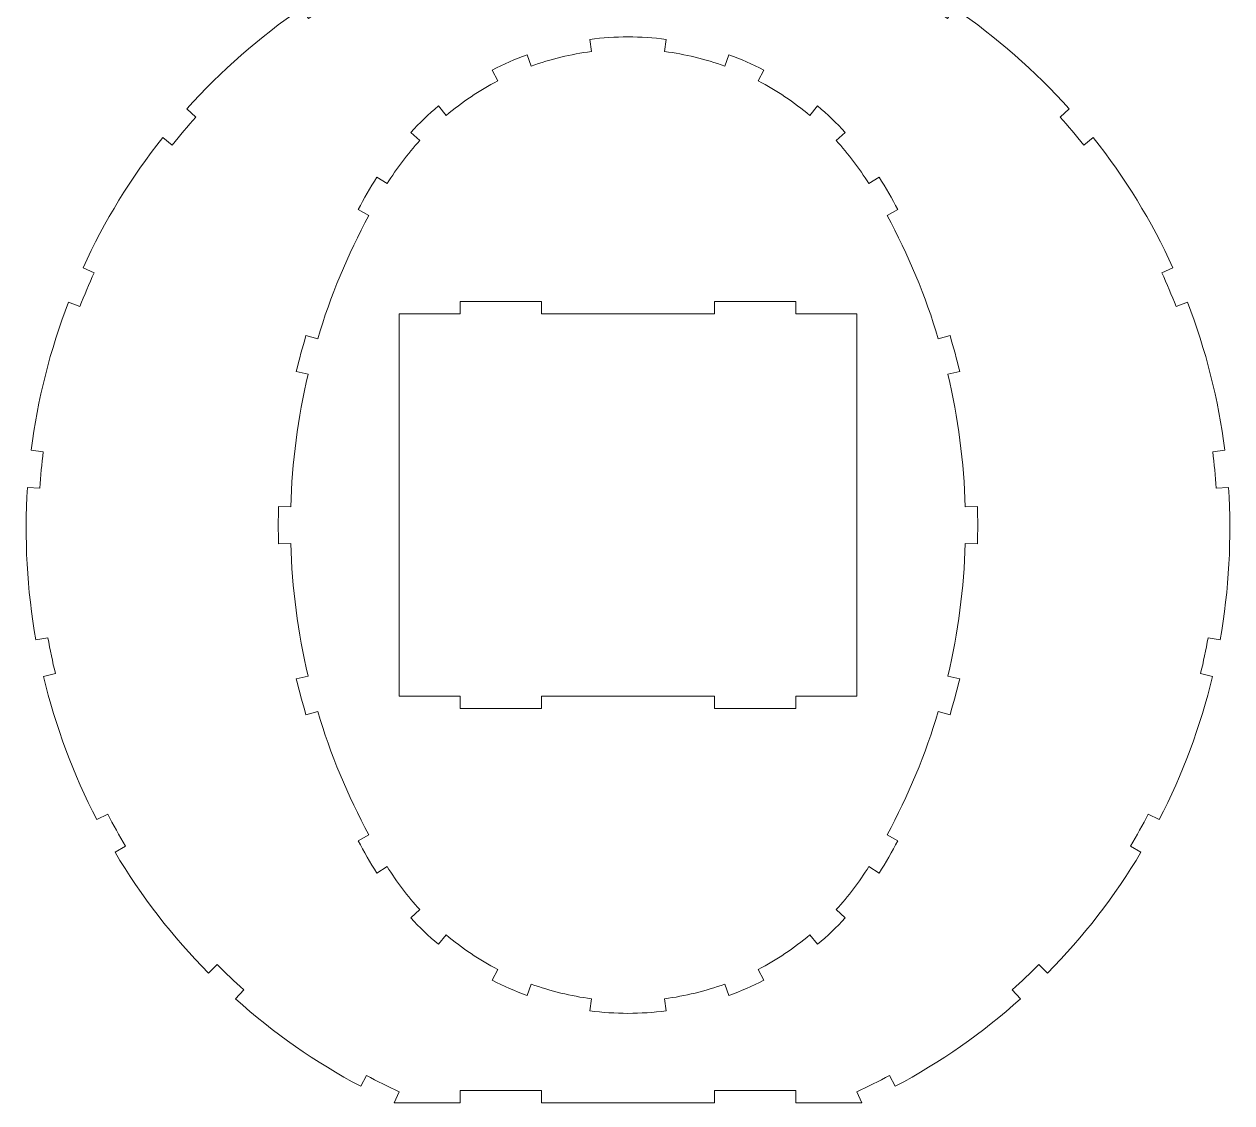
# Model space of a CAD drawing. Header units: millimetres. Extents: x -407 to 406, y -530 to 530.
# Drawn here: x -403.3 to -106.4, y 127.8 to 393 of the extents above; entities that cross this region are included whole.
import ezdxf

# ---------------------------------------------------------------- set-up
doc = ezdxf.new("R2010")
doc.units = ezdxf.units.MM
doc.header["$MEASUREMENT"] = 0
doc.layers.add('Camada 1', color=7, linetype='Continuous')

msp = doc.modelspace()

# ---------------------------------------------------------------- linework, layer by layer
at = {"layer": 'Camada 1', "color": 250, "lineweight": 20}
for points, knots in [([(-182.3516, 401.8347), (-191.1476, 407.0913), (-200.4893, 411.3758), (-210.2118, 414.6124), (-210.2118, 414.6124), (-210.2118, 414.6124), (-211.1594, 411.766), (-211.1594, 411.766), (-211.1594, 411.766), (-214.0065, 412.7138), (-216.8838, 413.5688), (-219.7866, 414.3295), (-219.7866, 414.3295), (-219.7866, 414.3295), (-219.0261, 417.2315), (-219.0261, 417.2315), (-219.0261, 417.2315), (-229.2332, 419.9063), (-239.7078, 421.4295), (-250.254, 421.7728), (-250.254, 421.7728), (-250.254, 421.7728), (-250.3516, 418.7744), (-250.3516, 418.7744), (-250.3516, 418.7744), (-253.3508, 418.872), (-256.3524, 418.872), (-259.3516, 418.7744), (-259.3516, 418.7744), (-259.3516, 418.7744), (-259.4492, 421.7728), (-259.4492, 421.7728), (-259.4492, 421.7728), (-269.9954, 421.4295), (-280.47, 419.9063), (-290.6771, 417.2315), (-290.6771, 417.2315), (-290.6771, 417.2315), (-289.9166, 414.3295), (-289.9166, 414.3295), (-289.9166, 414.3295), (-292.8194, 413.5688), (-295.6967, 412.7138), (-298.5438, 411.766), (-298.5438, 411.766), (-298.5438, 411.766), (-299.4914, 414.6124), (-299.4914, 414.6124), (-299.4914, 414.6124), (-309.2139, 411.3758), (-318.5556, 407.0913), (-327.3516, 401.8347), (-327.3516, 401.8347), (-327.3516, 401.8347), (-325.8126, 399.2595), (-325.8126, 399.2595), (-325.8126, 399.2595), (-328.3884, 397.7202), (-330.918, 396.1049), (-333.3981, 394.4159), (-333.3981, 394.4159), (-333.3981, 394.4159), (-335.0868, 396.8954), (-335.0868, 396.8954), (-335.0868, 396.8954), (-345.4698, 389.8242), (-354.9547, 381.5169), (-363.3328, 372.1564), (-363.3328, 372.1564), (-363.3328, 372.1564), (-361.0974, 370.1557), (-361.0974, 370.1557), (-361.0974, 370.1557), (-363.0986, 367.9198), (-365.0331, 365.6252), (-366.8985, 363.2748), (-366.8985, 363.2748), (-366.8985, 363.2748), (-369.2484, 365.1397), (-369.2484, 365.1397), (-369.2484, 365.1397), (-377.0577, 355.2998), (-383.6419, 344.547), (-388.856, 333.1179), (-388.856, 333.1179), (-388.856, 333.1179), (-386.1266, 331.8727), (-386.1266, 331.8727), (-386.1266, 331.8727), (-387.372, 329.1427), (-388.5364, 326.3765), (-389.6181, 323.5776), (-389.6181, 323.5776), (-389.6181, 323.5776), (-392.4164, 324.659), (-392.4164, 324.659), (-392.4164, 324.659), (-396.9449, 312.9414), (-400.0321, 300.7167), (-401.6101, 288.254), (-401.6101, 288.254), (-401.6101, 288.254), (-398.6339, 287.8771), (-398.6339, 287.8771), (-398.6339, 287.8771), (-399.0108, 284.9002), (-399.2995, 281.9128), (-399.4996, 278.9189), (-399.4996, 278.9189), (-399.4996, 278.9189), (-402.4929, 279.1189), (-402.4929, 279.1189), (-402.4929, 279.1189), (-403.3305, 266.5846), (-402.6413, 253.9949), (-400.4403, 241.627), (-400.4403, 241.627), (-400.4403, 241.627), (-397.4867, 242.1526), (-397.4867, 242.1526), (-397.4867, 242.1526), (-396.961, 239.1984), (-396.3479, 236.2603), (-395.6483, 233.3424), (-395.6483, 233.3424), (-395.6483, 233.3424), (-398.5656, 232.6429), (-398.5656, 232.6429), (-398.5656, 232.6429), (-395.6365, 220.4269), (-391.2332, 208.6123), (-385.4525, 197.4591), (-385.4525, 197.4591), (-385.4525, 197.4591), (-382.789, 198.8395), (-382.789, 198.8395), (-382.789, 198.8395), (-381.4082, 196.1754), (-379.9489, 193.5528), (-378.4129, 190.9751), (-378.4129, 190.9751), (-378.4129, 190.9751), (-380.99, 189.4394), (-380.99, 189.4394), (-380.99, 189.4394), (-374.5594, 178.6479), (-366.8407, 168.6781), (-358.0039, 159.7495), (-358.0039, 159.7495), (-358.0039, 159.7495), (-355.8716, 161.8598), (-355.8716, 161.8598), (-355.8716, 161.8598), (-353.7608, 159.7271), (-351.5873, 157.6574), (-349.354, 155.6533), (-349.354, 155.6533), (-349.354, 155.6533), (-351.3576, 153.4205), (-351.3576, 153.4205), (-351.3576, 153.4205), (-342.0078, 145.0306), (-331.6727, 137.8084), (-320.5798, 131.9129), (-320.5798, 131.9129), (-320.5798, 131.9129), (-319.1718, 134.562), (-319.1718, 134.562), (-319.1718, 134.562), (-316.5222, 133.1538), (-313.8313, 131.8243), (-311.1029, 130.5754), (-311.1029, 130.5754), (-311.1029, 130.5754), (-312.3516, 127.8476), (-312.3516, 127.8476), (-312.3516, 127.8476), (-312.3516, 127.8476), (-296.1029, 127.8476), (-296.1029, 127.8476), (-296.1029, 127.8476), (-296.1029, 127.8476), (-296.1029, 130.8476), (-296.1029, 130.8476), (-296.1029, 130.8476), (-296.1029, 130.8476), (-276.1029, 130.8476), (-276.1029, 130.8476), (-276.1029, 130.8476), (-276.1029, 130.8476), (-276.1029, 127.8476), (-276.1029, 127.8476), (-276.1029, 127.8476), (-276.1029, 127.8476), (-233.6003, 127.8476), (-233.6003, 127.8476), (-233.6003, 127.8476), (-233.6003, 127.8476), (-233.6003, 130.8476), (-233.6003, 130.8476), (-233.6003, 130.8476), (-233.6003, 130.8476), (-213.6003, 130.8476), (-213.6003, 130.8476), (-213.6003, 130.8476), (-213.6003, 130.8476), (-213.6003, 127.8476), (-213.6003, 127.8476), (-213.6003, 127.8476), (-213.6003, 127.8476), (-197.3516, 127.8476), (-197.3516, 127.8476), (-197.3516, 127.8476), (-197.3516, 127.8476), (-198.6003, 130.5754), (-198.6003, 130.5754), (-198.6003, 130.5754), (-195.8719, 131.8243), (-193.181, 133.1538), (-190.5314, 134.562), (-190.5314, 134.562), (-190.5314, 134.562), (-189.1234, 131.9129), (-189.1234, 131.9129), (-189.1234, 131.9129), (-178.0305, 137.8084), (-167.6954, 145.0306), (-158.3456, 153.4205), (-158.3456, 153.4205), (-158.3456, 153.4205), (-160.3492, 155.6533), (-160.3492, 155.6533), (-160.3492, 155.6533), (-158.1159, 157.6574), (-155.9424, 159.7271), (-153.8316, 161.8598), (-153.8316, 161.8598), (-153.8316, 161.8598), (-151.6993, 159.7495), (-151.6993, 159.7495), (-151.6993, 159.7495), (-142.8625, 168.6781), (-135.1438, 178.6479), (-128.7132, 189.4394), (-128.7132, 189.4394), (-128.7132, 189.4394), (-131.2903, 190.9751), (-131.2903, 190.9751), (-131.2903, 190.9751), (-129.7543, 193.5528), (-128.295, 196.1754), (-126.9142, 198.8395), (-126.9142, 198.8395), (-126.9142, 198.8395), (-124.2507, 197.4591), (-124.2507, 197.4591), (-124.2507, 197.4591), (-118.47, 208.6123), (-114.0667, 220.4269), (-111.1376, 232.6429), (-111.1376, 232.6429), (-111.1376, 232.6429), (-114.0549, 233.3424), (-114.0549, 233.3424), (-114.0549, 233.3424), (-113.3553, 236.2603), (-112.7422, 239.1984), (-112.2165, 242.1526), (-112.2165, 242.1526), (-112.2165, 242.1526), (-109.2629, 241.627), (-109.2629, 241.627), (-109.2629, 241.627), (-107.062, 253.9947), (-106.3727, 266.584), (-107.2103, 279.1189), (-107.2103, 279.1189), (-107.2103, 279.1189), (-110.2036, 278.9189), (-110.2036, 278.9189), (-110.2036, 278.9189), (-110.4037, 281.9128), (-110.6924, 284.9002), (-111.0693, 287.8771), (-111.0693, 287.8771), (-111.0693, 287.8771), (-108.0931, 288.254), (-108.0931, 288.254), (-108.0931, 288.254), (-109.6711, 300.7167), (-112.7583, 312.9414), (-117.2868, 324.659), (-117.2868, 324.659), (-117.2868, 324.659), (-120.0851, 323.5776), (-120.0851, 323.5776), (-120.0851, 323.5776), (-121.1668, 326.3765), (-122.3312, 329.1427), (-123.5766, 331.8727), (-123.5766, 331.8727), (-123.5766, 331.8727), (-120.8472, 333.1179), (-120.8472, 333.1179), (-120.8472, 333.1179), (-126.0613, 344.547), (-132.6455, 355.2998), (-140.4548, 365.1397), (-140.4548, 365.1397), (-140.4548, 365.1397), (-142.8047, 363.2748), (-142.8047, 363.2748), (-142.8047, 363.2748), (-144.6701, 365.6252), (-146.6046, 367.9198), (-148.6058, 370.1557), (-148.6058, 370.1557), (-148.6058, 370.1557), (-146.3704, 372.1564), (-146.3704, 372.1564), (-146.3704, 372.1564), (-154.7485, 381.5169), (-164.2334, 389.8242), (-174.6164, 396.8954), (-174.6164, 396.8954), (-174.6164, 396.8954), (-176.3051, 394.4159), (-176.3051, 394.4159), (-176.3051, 394.4159), (-178.7852, 396.1049), (-181.3148, 397.7202), (-183.8906, 399.2595), (-183.8906, 399.2595), (-183.8906, 399.2595), (-182.3516, 401.8347), (-182.3516, 401.8347)], [0, 0, 0, 0, 0.01176471, 0.01176471, 0.01176471, 0.01176471, 0.02352941, 0.02352941, 0.02352941, 0.02352941, 0.03529412, 0.03529412, 0.03529412, 0.03529412, 0.04705882, 0.04705882, 0.04705882, 0.04705882, 0.05882353, 0.05882353, 0.05882353, 0.05882353, 0.07058824, 0.07058824, 0.07058824, 0.07058824, 0.08235294, 0.08235294, 0.08235294, 0.08235294, 0.09411765, 0.09411765, 0.09411765, 0.09411765, 0.10588235, 0.10588235, 0.10588235, 0.10588235, 0.11764706, 0.11764706, 0.11764706, 0.11764706, 0.12941176, 0.12941176, 0.12941176, 0.12941176, 0.14117647, 0.14117647, 0.14117647, 0.14117647, 0.15294118, 0.15294118, 0.15294118, 0.15294118, 0.16470588, 0.16470588, 0.16470588, 0.16470588, 0.17647059, 0.17647059, 0.17647059, 0.17647059, 0.18823529, 0.18823529, 0.18823529, 0.18823529, 0.2, 0.2, 0.2, 0.2, 0.21176471, 0.21176471, 0.21176471, 0.21176471, 0.22352941, 0.22352941, 0.22352941, 0.22352941, 0.23529412, 0.23529412, 0.23529412, 0.23529412, 0.24705882, 0.24705882, 0.24705882, 0.24705882, 0.25882353, 0.25882353, 0.25882353, 0.25882353, 0.27058824, 0.27058824, 0.27058824, 0.27058824, 0.28235294, 0.28235294, 0.28235294, 0.28235294, 0.29411765, 0.29411765, 0.29411765, 0.29411765, 0.30588235, 0.30588235, 0.30588235, 0.30588235, 0.31764706, 0.31764706, 0.31764706, 0.31764706, 0.32941176, 0.32941176, 0.32941176, 0.32941176, 0.34117647, 0.34117647, 0.34117647, 0.34117647, 0.35294118, 0.35294118, 0.35294118, 0.35294118, 0.36470588, 0.36470588, 0.36470588, 0.36470588, 0.37647059, 0.37647059, 0.37647059, 0.37647059, 0.38823529, 0.38823529, 0.38823529, 0.38823529, 0.4, 0.4, 0.4, 0.4, 0.41176471, 0.41176471, 0.41176471, 0.41176471, 0.42352941, 0.42352941, 0.42352941, 0.42352941, 0.43529412, 0.43529412, 0.43529412, 0.43529412, 0.44705882, 0.44705882, 0.44705882, 0.44705882, 0.45882353, 0.45882353, 0.45882353, 0.45882353, 0.47058824, 0.47058824, 0.47058824, 0.47058824, 0.48235294, 0.48235294, 0.48235294, 0.48235294, 0.49411765, 0.49411765, 0.49411765, 0.49411765, 0.50588235, 0.50588235, 0.50588235, 0.50588235, 0.51764706, 0.51764706, 0.51764706, 0.51764706, 0.52941176, 0.52941176, 0.52941176, 0.52941176, 0.54117647, 0.54117647, 0.54117647, 0.54117647, 0.55294118, 0.55294118, 0.55294118, 0.55294118, 0.56470588, 0.56470588, 0.56470588, 0.56470588, 0.57647059, 0.57647059, 0.57647059, 0.57647059, 0.58823529, 0.58823529, 0.58823529, 0.58823529, 0.6, 0.6, 0.6, 0.6, 0.61176471, 0.61176471, 0.61176471, 0.61176471, 0.62352941, 0.62352941, 0.62352941, 0.62352941, 0.63529412, 0.63529412, 0.63529412, 0.63529412, 0.64705882, 0.64705882, 0.64705882, 0.64705882, 0.65882353, 0.65882353, 0.65882353, 0.65882353, 0.67058824, 0.67058824, 0.67058824, 0.67058824, 0.68235294, 0.68235294, 0.68235294, 0.68235294, 0.69411765, 0.69411765, 0.69411765, 0.69411765, 0.70588235, 0.70588235, 0.70588235, 0.70588235, 0.71764706, 0.71764706, 0.71764706, 0.71764706, 0.72941176, 0.72941176, 0.72941176, 0.72941176, 0.74117647, 0.74117647, 0.74117647, 0.74117647, 0.75294118, 0.75294118, 0.75294118, 0.75294118, 0.76470588, 0.76470588, 0.76470588, 0.76470588, 0.77647059, 0.77647059, 0.77647059, 0.77647059, 0.78823529, 0.78823529, 0.78823529, 0.78823529, 0.8, 0.8, 0.8, 0.8, 0.81176471, 0.81176471, 0.81176471, 0.81176471, 0.82352941, 0.82352941, 0.82352941, 0.82352941, 0.83529412, 0.83529412, 0.83529412, 0.83529412, 0.84705882, 0.84705882, 0.84705882, 0.84705882, 0.85882353, 0.85882353, 0.85882353, 0.85882353, 0.87058824, 0.87058824, 0.87058824, 0.87058824, 0.88235294, 0.88235294, 0.88235294, 0.88235294, 0.89411765, 0.89411765, 0.89411765, 0.89411765, 0.90588235, 0.90588235, 0.90588235, 0.90588235, 0.91764706, 0.91764706, 0.91764706, 0.91764706, 0.92941176, 0.92941176, 0.92941176, 0.92941176, 0.94117647, 0.94117647, 0.94117647, 0.94117647, 0.95294118, 0.95294118, 0.95294118, 0.95294118, 0.96470588, 0.96470588, 0.96470588, 0.96470588, 0.97647059, 0.97647059, 0.97647059, 0.97647059, 1, 1, 1, 1]), ([(-208.2186, 372.8746), (-205.8189, 370.8609), (-203.552, 368.694), (-201.4324, 366.3873), (-201.4324, 366.3873), (-201.4324, 366.3873), (-203.6414, 364.3574), (-203.6414, 364.3574), (-203.6414, 364.3574), (-200.6445, 361.0961), (-197.966, 357.5559), (-195.6424, 353.7851), (-195.6424, 353.7851), (-195.6424, 353.7851), (-193.0884, 355.359), (-193.0884, 355.359), (-193.0884, 355.359), (-191.4847, 352.7565), (-189.9546, 350.1095), (-188.4998, 347.421), (-188.4998, 347.421), (-188.4998, 347.421), (-191.1383, 345.9933), (-191.1383, 345.9933), (-191.1383, 345.9933), (-185.9099, 336.3311), (-181.6906, 326.1562), (-178.547, 315.6295), (-178.547, 315.6295), (-178.547, 315.6295), (-175.6725, 316.4879), (-175.6725, 316.4879), (-175.6725, 316.4879), (-174.7978, 313.5589), (-174.0057, 310.6058), (-173.2971, 307.6322), (-173.2971, 307.6322), (-173.2971, 307.6322), (-176.2154, 306.9368), (-176.2154, 306.9368), (-176.2154, 306.9368), (-173.6687, 296.25), (-172.2295, 285.3293), (-171.9205, 274.3476), (-171.9205, 274.3476), (-171.9205, 274.3476), (-168.9217, 274.4311), (-168.9217, 274.4311), (-168.9217, 274.4311), (-168.8358, 271.3758), (-168.8358, 268.3186), (-168.9217, 265.2632), (-168.9217, 265.2632), (-168.9217, 265.2632), (-171.9205, 265.3476), (-171.9205, 265.3476), (-171.9205, 265.3476), (-172.2295, 254.3659), (-173.6687, 243.4452), (-176.2154, 232.7584), (-176.2154, 232.7584), (-176.2154, 232.7584), (-173.2971, 232.063), (-173.2971, 232.063), (-173.2971, 232.063), (-174.0057, 229.0894), (-174.7978, 226.1363), (-175.6725, 223.2073), (-175.6725, 223.2073), (-175.6725, 223.2073), (-178.547, 224.0657), (-178.547, 224.0657), (-178.547, 224.0657), (-181.6906, 213.539), (-185.9099, 203.3641), (-191.1383, 193.7019), (-191.1383, 193.7019), (-191.1383, 193.7019), (-188.4998, 192.2742), (-188.4998, 192.2742), (-188.4998, 192.2742), (-189.9546, 189.5857), (-191.4847, 186.9387), (-193.0884, 184.3362), (-193.0884, 184.3362), (-193.0884, 184.3362), (-195.6424, 185.9101), (-195.6424, 185.9101), (-195.6424, 185.9101), (-197.966, 182.1393), (-200.6445, 178.5991), (-203.6414, 175.3378), (-203.6414, 175.3378), (-203.6414, 175.3378), (-201.4324, 173.3079), (-201.4324, 173.3079), (-201.4324, 173.3079), (-203.552, 171.0012), (-205.8189, 168.8343), (-208.2186, 166.8206), (-208.2186, 166.8206), (-208.2186, 166.8206), (-210.147, 169.1187), (-210.147, 169.1187), (-210.147, 169.1187), (-214.0502, 165.8436), (-218.3016, 163.0072), (-222.8244, 160.6608), (-222.8244, 160.6608), (-222.8244, 160.6608), (-221.4429, 157.9978), (-221.4429, 157.9978), (-221.4429, 157.9978), (-224.2237, 156.5552), (-227.095, 155.2942), (-230.0387, 154.2228), (-230.0387, 154.2228), (-230.0387, 154.2228), (-231.0648, 157.0419), (-231.0648, 157.0419), (-231.0648, 157.0419), (-235.8528, 155.2992), (-240.8178, 154.0879), (-245.8705, 153.4299), (-245.8705, 153.4299), (-245.8705, 153.4299), (-245.4831, 150.4551), (-245.4831, 150.4551), (-245.4831, 150.4551), (-251.7025, 149.6451), (-258.0007, 149.6451), (-264.2201, 150.4551), (-264.2201, 150.4551), (-264.2201, 150.4551), (-263.8327, 153.4299), (-263.8327, 153.4299), (-263.8327, 153.4299), (-268.8854, 154.0879), (-273.8504, 155.2992), (-278.6384, 157.0419), (-278.6384, 157.0419), (-278.6384, 157.0419), (-279.6645, 154.2228), (-279.6645, 154.2228), (-279.6645, 154.2228), (-282.6082, 155.2942), (-285.4795, 156.5552), (-288.2603, 157.9978), (-288.2603, 157.9978), (-288.2603, 157.9978), (-286.8788, 160.6608), (-286.8788, 160.6608), (-286.8788, 160.6608), (-291.4016, 163.0072), (-295.653, 165.8436), (-299.5562, 169.1187), (-299.5562, 169.1187), (-299.5562, 169.1187), (-301.4846, 166.8206), (-301.4846, 166.8206), (-301.4846, 166.8206), (-303.8843, 168.8343), (-306.1512, 171.0012), (-308.2708, 173.3079), (-308.2708, 173.3079), (-308.2708, 173.3079), (-306.0618, 175.3378), (-306.0618, 175.3378), (-306.0618, 175.3378), (-309.0587, 178.5991), (-311.7372, 182.1393), (-314.0608, 185.9101), (-314.0608, 185.9101), (-314.0608, 185.9101), (-316.6148, 184.3362), (-316.6148, 184.3362), (-316.6148, 184.3362), (-318.2185, 186.9387), (-319.7486, 189.5857), (-321.2034, 192.2742), (-321.2034, 192.2742), (-321.2034, 192.2742), (-318.5649, 193.7019), (-318.5649, 193.7019), (-318.5649, 193.7019), (-323.7933, 203.3641), (-328.0126, 213.539), (-331.1562, 224.0657), (-331.1562, 224.0657), (-331.1562, 224.0657), (-334.0307, 223.2073), (-334.0307, 223.2073), (-334.0307, 223.2073), (-334.9054, 226.1363), (-335.6975, 229.0894), (-336.4061, 232.063), (-336.4061, 232.063), (-336.4061, 232.063), (-333.4878, 232.7584), (-333.4878, 232.7584), (-333.4878, 232.7584), (-336.0345, 243.4452), (-337.4737, 254.3659), (-337.7827, 265.3476), (-337.7827, 265.3476), (-337.7827, 265.3476), (-340.7815, 265.2632), (-340.7815, 265.2632), (-340.7815, 265.2632), (-340.8674, 268.3189), (-340.8674, 271.3763), (-340.7815, 274.432), (-340.7815, 274.432), (-340.7815, 274.432), (-337.7827, 274.3476), (-337.7827, 274.3476), (-337.7827, 274.3476), (-337.4737, 285.3293), (-336.0345, 296.25), (-333.4878, 306.9368), (-333.4878, 306.9368), (-333.4878, 306.9368), (-336.4061, 307.6322), (-336.4061, 307.6322), (-336.4061, 307.6322), (-335.6975, 310.6058), (-334.9054, 313.5589), (-334.0307, 316.4879), (-334.0307, 316.4879), (-334.0307, 316.4879), (-331.1562, 315.6295), (-331.1562, 315.6295), (-331.1562, 315.6295), (-328.0126, 326.1562), (-323.7933, 336.3311), (-318.5649, 345.9933), (-318.5649, 345.9933), (-318.5649, 345.9933), (-321.2034, 347.421), (-321.2034, 347.421), (-321.2034, 347.421), (-319.7486, 350.1095), (-318.2185, 352.7565), (-316.6148, 355.359), (-316.6148, 355.359), (-316.6148, 355.359), (-314.0608, 353.7851), (-314.0608, 353.7851), (-314.0608, 353.7851), (-311.7372, 357.5559), (-309.0587, 361.0961), (-306.0618, 364.3574), (-306.0618, 364.3574), (-306.0618, 364.3574), (-308.2708, 366.3873), (-308.2708, 366.3873), (-308.2708, 366.3873), (-306.1512, 368.694), (-303.8843, 370.8609), (-301.4846, 372.8746), (-301.4846, 372.8746), (-301.4846, 372.8746), (-299.5562, 370.5765), (-299.5562, 370.5765), (-299.5562, 370.5765), (-295.653, 373.8517), (-291.4016, 376.688), (-286.8788, 379.0344), (-286.8788, 379.0344), (-286.8788, 379.0344), (-288.2603, 381.6974), (-288.2603, 381.6974), (-288.2603, 381.6974), (-285.4795, 383.14), (-282.6082, 384.401), (-279.6645, 385.4724), (-279.6645, 385.4724), (-279.6645, 385.4724), (-278.6384, 382.6533), (-278.6384, 382.6533), (-278.6384, 382.6533), (-273.8504, 384.396), (-268.8854, 385.6073), (-263.8327, 386.2653), (-263.8327, 386.2653), (-263.8327, 386.2653), (-264.2201, 389.2402), (-264.2201, 389.2402), (-264.2201, 389.2402), (-258.0007, 390.0501), (-251.7025, 390.0501), (-245.4831, 389.2402), (-245.4831, 389.2402), (-245.4831, 389.2402), (-245.8705, 386.2653), (-245.8705, 386.2653), (-245.8705, 386.2653), (-240.8178, 385.6073), (-235.8528, 384.396), (-231.0648, 382.6533), (-231.0648, 382.6533), (-231.0648, 382.6533), (-230.0387, 385.4724), (-230.0387, 385.4724), (-230.0387, 385.4724), (-227.095, 384.401), (-224.2237, 383.14), (-221.4429, 381.6974), (-221.4429, 381.6974), (-221.4429, 381.6974), (-222.8244, 379.0344), (-222.8244, 379.0344), (-222.8244, 379.0344), (-218.3016, 376.688), (-214.0502, 373.8517), (-210.147, 370.5765), (-210.147, 370.5765), (-210.147, 370.5765), (-208.2186, 372.8746), (-208.2186, 372.8746)], [0, 0, 0, 0, 0.01234568, 0.01234568, 0.01234568, 0.01234568, 0.02469136, 0.02469136, 0.02469136, 0.02469136, 0.03703704, 0.03703704, 0.03703704, 0.03703704, 0.04938272, 0.04938272, 0.04938272, 0.04938272, 0.0617284, 0.0617284, 0.0617284, 0.0617284, 0.07407407, 0.07407407, 0.07407407, 0.07407407, 0.08641975, 0.08641975, 0.08641975, 0.08641975, 0.09876543, 0.09876543, 0.09876543, 0.09876543, 0.11111111, 0.11111111, 0.11111111, 0.11111111, 0.12345679, 0.12345679, 0.12345679, 0.12345679, 0.13580247, 0.13580247, 0.13580247, 0.13580247, 0.14814815, 0.14814815, 0.14814815, 0.14814815, 0.16049383, 0.16049383, 0.16049383, 0.16049383, 0.17283951, 0.17283951, 0.17283951, 0.17283951, 0.18518519, 0.18518519, 0.18518519, 0.18518519, 0.19753086, 0.19753086, 0.19753086, 0.19753086, 0.20987654, 0.20987654, 0.20987654, 0.20987654, 0.22222222, 0.22222222, 0.22222222, 0.22222222, 0.2345679, 0.2345679, 0.2345679, 0.2345679, 0.24691358, 0.24691358, 0.24691358, 0.24691358, 0.25925926, 0.25925926, 0.25925926, 0.25925926, 0.27160494, 0.27160494, 0.27160494, 0.27160494, 0.28395062, 0.28395062, 0.28395062, 0.28395062, 0.2962963, 0.2962963, 0.2962963, 0.2962963, 0.30864198, 0.30864198, 0.30864198, 0.30864198, 0.32098765, 0.32098765, 0.32098765, 0.32098765, 0.33333333, 0.33333333, 0.33333333, 0.33333333, 0.34567901, 0.34567901, 0.34567901, 0.34567901, 0.35802469, 0.35802469, 0.35802469, 0.35802469, 0.37037037, 0.37037037, 0.37037037, 0.37037037, 0.38271605, 0.38271605, 0.38271605, 0.38271605, 0.39506173, 0.39506173, 0.39506173, 0.39506173, 0.40740741, 0.40740741, 0.40740741, 0.40740741, 0.41975309, 0.41975309, 0.41975309, 0.41975309, 0.43209877, 0.43209877, 0.43209877, 0.43209877, 0.44444444, 0.44444444, 0.44444444, 0.44444444, 0.45679012, 0.45679012, 0.45679012, 0.45679012, 0.4691358, 0.4691358, 0.4691358, 0.4691358, 0.48148148, 0.48148148, 0.48148148, 0.48148148, 0.49382716, 0.49382716, 0.49382716, 0.49382716, 0.50617284, 0.50617284, 0.50617284, 0.50617284, 0.51851852, 0.51851852, 0.51851852, 0.51851852, 0.5308642, 0.5308642, 0.5308642, 0.5308642, 0.54320988, 0.54320988, 0.54320988, 0.54320988, 0.55555556, 0.55555556, 0.55555556, 0.55555556, 0.56790123, 0.56790123, 0.56790123, 0.56790123, 0.58024691, 0.58024691, 0.58024691, 0.58024691, 0.59259259, 0.59259259, 0.59259259, 0.59259259, 0.60493827, 0.60493827, 0.60493827, 0.60493827, 0.61728395, 0.61728395, 0.61728395, 0.61728395, 0.62962963, 0.62962963, 0.62962963, 0.62962963, 0.64197531, 0.64197531, 0.64197531, 0.64197531, 0.65432099, 0.65432099, 0.65432099, 0.65432099, 0.66666667, 0.66666667, 0.66666667, 0.66666667, 0.67901235, 0.67901235, 0.67901235, 0.67901235, 0.69135802, 0.69135802, 0.69135802, 0.69135802, 0.7037037, 0.7037037, 0.7037037, 0.7037037, 0.71604938, 0.71604938, 0.71604938, 0.71604938, 0.72839506, 0.72839506, 0.72839506, 0.72839506, 0.74074074, 0.74074074, 0.74074074, 0.74074074, 0.75308642, 0.75308642, 0.75308642, 0.75308642, 0.7654321, 0.7654321, 0.7654321, 0.7654321, 0.77777778, 0.77777778, 0.77777778, 0.77777778, 0.79012346, 0.79012346, 0.79012346, 0.79012346, 0.80246914, 0.80246914, 0.80246914, 0.80246914, 0.81481481, 0.81481481, 0.81481481, 0.81481481, 0.82716049, 0.82716049, 0.82716049, 0.82716049, 0.83950617, 0.83950617, 0.83950617, 0.83950617, 0.85185185, 0.85185185, 0.85185185, 0.85185185, 0.86419753, 0.86419753, 0.86419753, 0.86419753, 0.87654321, 0.87654321, 0.87654321, 0.87654321, 0.88888889, 0.88888889, 0.88888889, 0.88888889, 0.90123457, 0.90123457, 0.90123457, 0.90123457, 0.91358025, 0.91358025, 0.91358025, 0.91358025, 0.92592593, 0.92592593, 0.92592593, 0.92592593, 0.9382716, 0.9382716, 0.9382716, 0.9382716, 0.95061728, 0.95061728, 0.95061728, 0.95061728, 0.96296296, 0.96296296, 0.96296296, 0.96296296, 0.97530864, 0.97530864, 0.97530864, 0.97530864, 1, 1, 1, 1]), ([(-198.6003, 227.8102), (-198.6003, 227.8102), (-198.6003, 321.8102), (-198.6003, 321.8102), (-198.6003, 321.8102), (-198.6003, 321.8102), (-213.6003, 321.8102), (-213.6003, 321.8102), (-213.6003, 321.8102), (-213.6003, 321.8102), (-213.6003, 324.8102), (-213.6003, 324.8102), (-213.6003, 324.8102), (-213.6003, 324.8102), (-233.6003, 324.8102), (-233.6003, 324.8102), (-233.6003, 324.8102), (-233.6003, 324.8102), (-233.6003, 321.8102), (-233.6003, 321.8102), (-233.6003, 321.8102), (-233.6003, 321.8102), (-276.1029, 321.8102), (-276.1029, 321.8102), (-276.1029, 321.8102), (-276.1029, 321.8102), (-276.1029, 324.8102), (-276.1029, 324.8102), (-276.1029, 324.8102), (-276.1029, 324.8102), (-296.1029, 324.8102), (-296.1029, 324.8102), (-296.1029, 324.8102), (-296.1029, 324.8102), (-296.1029, 321.8102), (-296.1029, 321.8102), (-296.1029, 321.8102), (-296.1029, 321.8102), (-311.1029, 321.8102), (-311.1029, 321.8102), (-311.1029, 321.8102), (-311.1029, 321.8102), (-311.1029, 227.8102), (-311.1029, 227.8102), (-311.1029, 227.8102), (-311.1029, 227.8102), (-296.1029, 227.8102), (-296.1029, 227.8102), (-296.1029, 227.8102), (-296.1029, 227.8102), (-296.1029, 224.8102), (-296.1029, 224.8102), (-296.1029, 224.8102), (-296.1029, 224.8102), (-276.1029, 224.8102), (-276.1029, 224.8102), (-276.1029, 224.8102), (-276.1029, 224.8102), (-276.1029, 227.8102), (-276.1029, 227.8102), (-276.1029, 227.8102), (-276.1029, 227.8102), (-233.6003, 227.8102), (-233.6003, 227.8102), (-233.6003, 227.8102), (-233.6003, 227.8102), (-233.6003, 224.8102), (-233.6003, 224.8102), (-233.6003, 224.8102), (-233.6003, 224.8102), (-213.6003, 224.8102), (-213.6003, 224.8102), (-213.6003, 224.8102), (-213.6003, 224.8102), (-213.6003, 227.8102), (-213.6003, 227.8102), (-213.6003, 227.8102), (-213.6003, 227.8102), (-198.6003, 227.8102), (-198.6003, 227.8102)], [0, 0, 0, 0, 0.04761905, 0.04761905, 0.04761905, 0.04761905, 0.0952381, 0.0952381, 0.0952381, 0.0952381, 0.14285714, 0.14285714, 0.14285714, 0.14285714, 0.19047619, 0.19047619, 0.19047619, 0.19047619, 0.23809524, 0.23809524, 0.23809524, 0.23809524, 0.28571429, 0.28571429, 0.28571429, 0.28571429, 0.33333333, 0.33333333, 0.33333333, 0.33333333, 0.38095238, 0.38095238, 0.38095238, 0.38095238, 0.42857143, 0.42857143, 0.42857143, 0.42857143, 0.47619048, 0.47619048, 0.47619048, 0.47619048, 0.52380952, 0.52380952, 0.52380952, 0.52380952, 0.57142857, 0.57142857, 0.57142857, 0.57142857, 0.61904762, 0.61904762, 0.61904762, 0.61904762, 0.66666667, 0.66666667, 0.66666667, 0.66666667, 0.71428571, 0.71428571, 0.71428571, 0.71428571, 0.76190476, 0.76190476, 0.76190476, 0.76190476, 0.80952381, 0.80952381, 0.80952381, 0.80952381, 0.85714286, 0.85714286, 0.85714286, 0.85714286, 0.9047619, 0.9047619, 0.9047619, 0.9047619, 1, 1, 1, 1])]:
    msp.add_open_spline(points, degree=3, knots=knots, dxfattribs=at)

doc.saveas('drawing.dxf')
